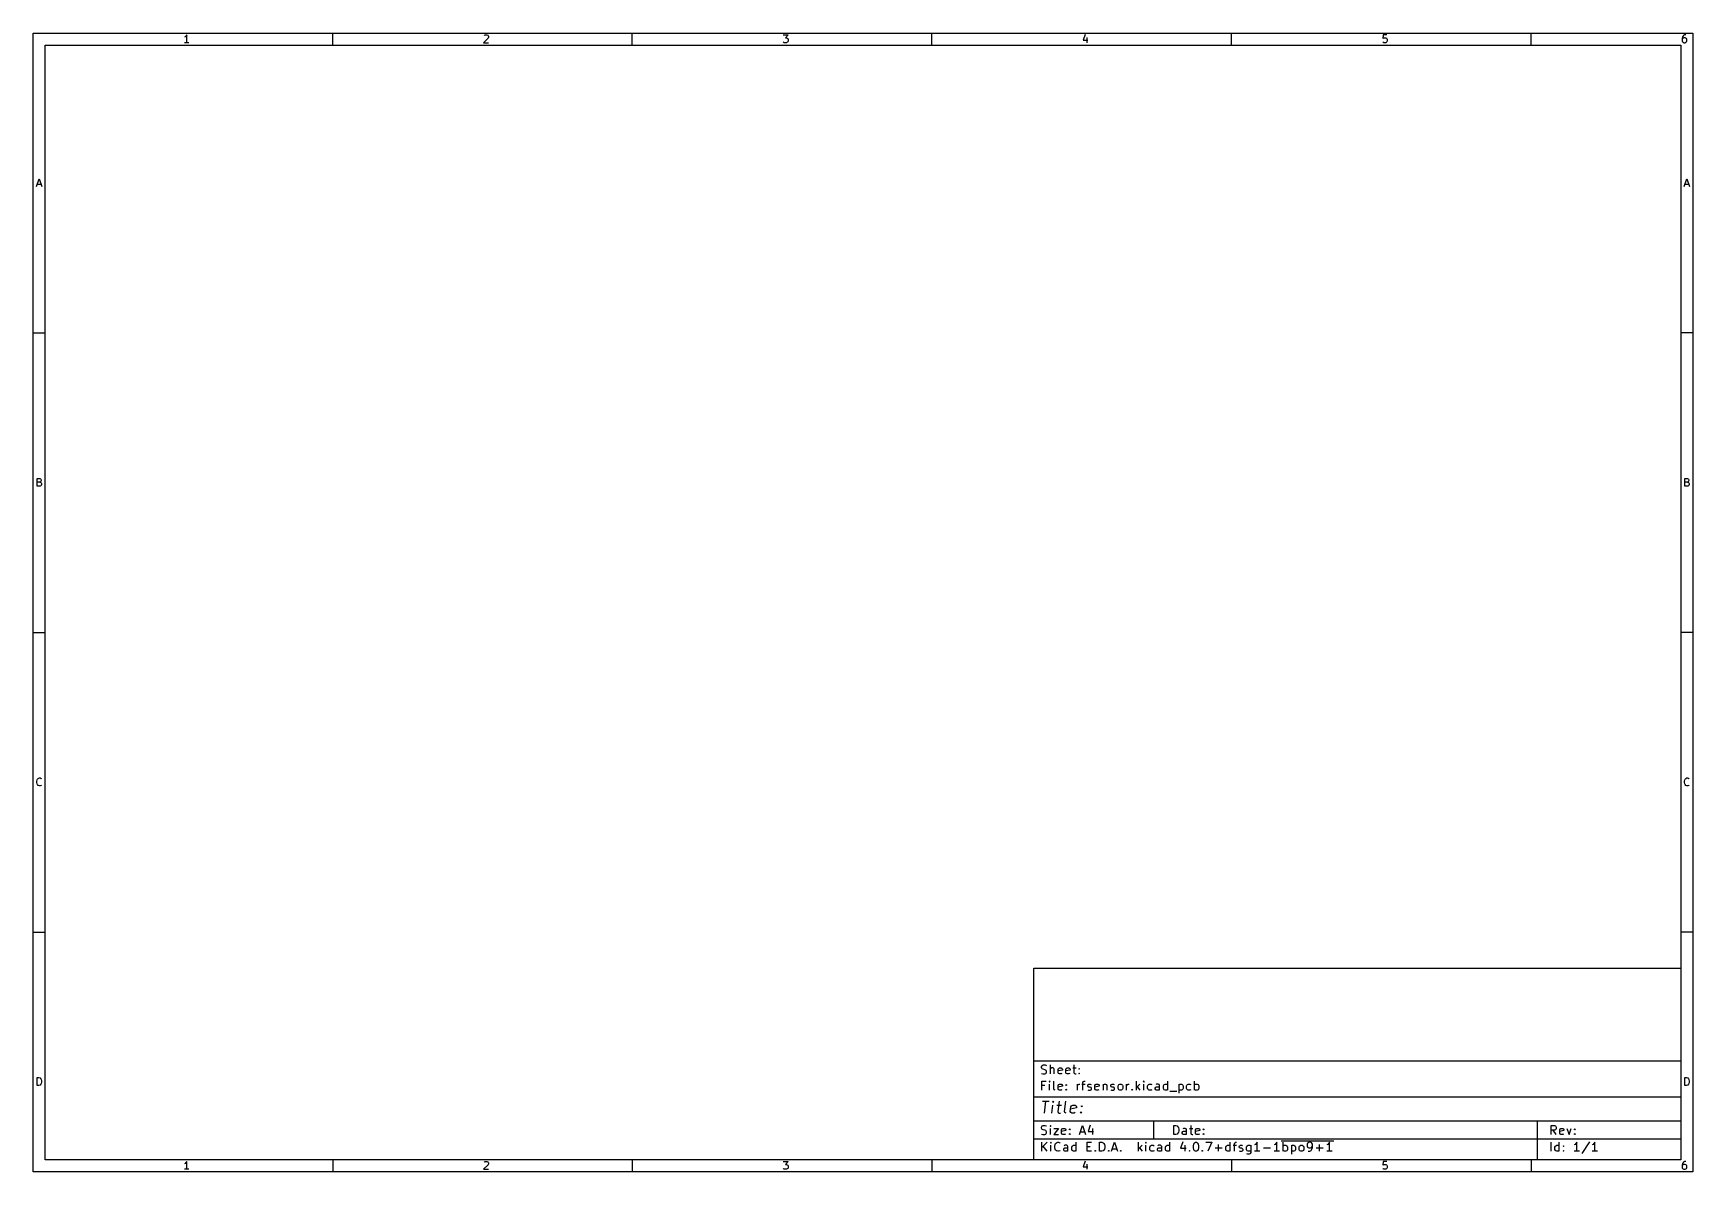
# Model space of a CAD drawing. Extents: x 2953 to 84745, y -58462 to -2357.
import ezdxf

# ---------------------------------------------------------------- set-up
doc = ezdxf.new("R2010")
doc.units = 0
doc.layers.get('0').update_dxf_attribs({"linetype": 'CONTINUOUS'})

msp = doc.modelspace()

# ---------------------------------------------------------------- linework, layer by layer
at = {"color": 7}
for points in [[(2952.7575, -2357.462067), (84744.7575, -2357.462067), (84744.7575, -58461.962067), (2952.7575, -58461.962067)], [(3543.3075, -2948.012067), (84154.0575, -2948.012067), (84154.0575, -57871.412067), (3543.3075, -57871.412067)], [(52264.425, -48422.604567), (84154.2, -48422.604567), (84154.2, -57871.404567), (52264.425, -57871.404567)], [(3147, -54204.204567), (3147, -53820.204567), (3238.5, -53820.204567), (3293.25, -53838.204567), (3330, -53874.954567), (3348, -53911.704567), (3366.75, -53984.454567), (3366.75, -54039.204567), (3348, -54112.704567), (3330, -54149.454567), (3293.25, -54185.454567), (3238.5, -54204.204567)], [(84348.75, -54204.204567), (84348.75, -53820.204567), (84440.25, -53820.204567), (84495, -53838.204567), (84531, -53874.954567), (84549.75, -53911.704567), (84567.75, -53984.454567), (84567.75, -54039.204567), (84549.75, -54112.704567), (84531, -54149.454567), (84495, -54185.454567), (84440.25, -54204.204567)], [(56503.5, -54439.704567), (56461.5, -54418.704567), (56439.75, -54396.954567), (56418.75, -54354.954567), (56418.75, -54228.954567), (56439.75, -54186.204567), (56461.5, -54165.204567), (56503.5, -54144.204567), (56566.5, -54144.204567), (56608.5, -54165.204567), (56630.25, -54186.204567), (56651.25, -54228.954567), (56651.25, -54354.954567), (56630.25, -54396.954567), (56608.5, -54418.704567), (56566.5, -54439.704567)], [(59160.75, -56624.454567), (59160.75, -56181.954567), (59266.5, -56181.954567), (59329.5, -56202.954567), (59371.5, -56244.954567), (59392.5, -56286.954567), (59414.25, -56371.704567), (59414.25, -56434.704567), (59392.5, -56519.454567), (59371.5, -56561.454567), (59329.5, -56603.454567), (59266.5, -56624.454567)], [(55512, -57450.954567), (55512, -57008.454567), (55617.75, -57008.454567), (55680.75, -57029.454567), (55722.75, -57071.454567), (55743.75, -57114.204567), (55765.5, -57198.204567), (55765.5, -57261.204567), (55743.75, -57345.954567), (55722.75, -57387.954567), (55680.75, -57429.954567), (55617.75, -57450.954567)], [(60236.25, -57008.454567), (60279, -57008.454567), (60321, -57029.454567), (60342, -57050.454567), (60363, -57092.454567), (60384, -57177.204567), (60384, -57282.954567), (60363, -57366.954567), (60342, -57408.954567), (60321, -57429.954567), (60279, -57450.954567), (60236.25, -57450.954567), (60194.25, -57429.954567), (60173.25, -57408.954567), (60152.25, -57366.954567), (60131.25, -57282.954567), (60131.25, -57177.204567), (60152.25, -57092.454567), (60173.25, -57050.454567), (60194.25, -57029.454567)], [(65424.75, -57450.954567), (65382.75, -57429.954567), (65361.75, -57408.954567), (65340.75, -57366.954567), (65340.75, -57240.204567), (65361.75, -57198.204567), (65382.75, -57177.204567), (65424.75, -57156.204567), (65488.5, -57156.204567), (65530.5, -57177.204567), (65551.5, -57198.204567), (65572.5, -57240.204567), (65572.5, -57366.954567), (65551.5, -57408.954567), (65530.5, -57429.954567), (65488.5, -57450.954567)]]:
    msp.add_lwpolyline(points, close=True, dxfattribs=at)
for points in [[(10517.25, -2826.204567), (10517.25, -2442.204567), (10480.5, -2496.954567), (10443.75, -2533.704567), (10407.75, -2551.704567)], [(17716.5, -2947.704567), (17716.5, -2357.454567)], [(25171.5, -2478.954567), (25189.5, -2460.204567), (25226.25, -2442.204567), (25317.75, -2442.204567), (25353.75, -2460.204567), (25372.5, -2478.954567), (25390.5, -2514.954567), (25390.5, -2551.704567), (25372.5, -2606.454567), (25152.75, -2826.204567), (25390.5, -2826.204567)], [(32480.25, -2947.704567), (32480.25, -2357.454567)], [(39916.5, -2442.204567), (40154.25, -2442.204567), (40026, -2588.454567), (40081.5, -2588.454567), (40117.5, -2606.454567), (40136.25, -2625.204567), (40154.25, -2661.204567), (40154.25, -2752.704567), (40136.25, -2789.454567), (40117.5, -2807.454567), (40081.5, -2826.204567), (39971.25, -2826.204567), (39935.25, -2807.454567), (39916.5, -2789.454567)], [(47244, -2947.704567), (47244, -2357.454567)], [(54789.75, -2424.204567), (54699, -2697.954567), (54936, -2697.954567)], [(62007.75, -2947.704567), (62007.75, -2357.454567)], [(69663.75, -2442.204567), (69480.75, -2442.204567), (69462.75, -2625.204567), (69480.75, -2606.454567), (69517.5, -2588.454567), (69609, -2588.454567), (69645, -2606.454567), (69663.75, -2625.204567), (69681.75, -2661.204567), (69681.75, -2752.704567), (69663.75, -2789.454567), (69645, -2807.454567), (69609, -2826.204567), (69517.5, -2826.204567), (69480.75, -2807.454567), (69462.75, -2789.454567)], [(76771.5, -2947.704567), (76771.5, -2357.454567)], [(84408.75, -2442.204567), (84336, -2442.204567), (84299.25, -2460.204567), (84281.25, -2478.954567), (84244.5, -2533.704567), (84226.5, -2606.454567), (84226.5, -2752.704567), (84244.5, -2789.454567), (84262.5, -2807.454567), (84299.25, -2826.204567), (84372.75, -2826.204567), (84408.75, -2807.454567), (84427.5, -2789.454567), (84445.5, -2752.704567), (84445.5, -2661.204567), (84427.5, -2625.204567), (84408.75, -2606.454567), (84372.75, -2588.454567), (84299.25, -2588.454567), (84262.5, -2606.454567), (84244.5, -2625.204567), (84226.5, -2661.204567)], [(10626.75, -2826.204567), (10407.75, -2826.204567)], [(54881.25, -2570.454567), (54881.25, -2826.204567)], [(3120, -9912.954567), (3247.5, -9528.954567), (3375.75, -9912.954567)], [(3156, -9802.704567), (3339, -9802.704567)], [(84321, -9912.954567), (84449.25, -9528.954567), (84576.75, -9912.954567)], [(84357.75, -9802.704567), (84540.75, -9802.704567)], [(2952.75, -17121.204567), (3543, -17121.204567)], [(84744, -17121.204567), (84153.75, -17121.204567)], [(3275.25, -24475.704567), (3330, -24493.704567), (3348, -24511.704567), (3366.75, -24548.454567), (3366.75, -24603.204567), (3348, -24639.954567), (3330, -24657.954567), (3293.25, -24676.704567), (3147, -24676.704567), (3147, -24292.704567), (3275.25, -24292.704567), (3312, -24310.704567), (3330, -24329.454567), (3348, -24365.454567), (3348, -24402.204567), (3330, -24438.954567), (3312, -24456.954567), (3275.25, -24475.704567), (3147, -24475.704567)], [(84476.25, -24475.704567), (84531, -24493.704567), (84549.75, -24511.704567), (84567.75, -24548.454567), (84567.75, -24603.204567), (84549.75, -24639.954567), (84531, -24657.954567), (84495, -24676.704567), (84348.75, -24676.704567), (84348.75, -24292.704567), (84476.25, -24292.704567), (84513, -24310.704567), (84531, -24329.454567), (84549.75, -24365.454567), (84549.75, -24402.204567), (84531, -24438.954567), (84513, -24456.954567), (84476.25, -24475.704567), (84348.75, -24475.704567)], [(2952.75, -31884.954567), (3543, -31884.954567)], [(84744, -31884.954567), (84153.75, -31884.954567)], [(3366.75, -39403.704567), (3348, -39421.704567), (3293.25, -39440.454567), (3256.5, -39440.454567), (3201.75, -39421.704567), (3165.75, -39385.704567), (3147, -39348.954567), (3129, -39275.454567), (3129, -39220.704567), (3147, -39147.954567), (3165.75, -39111.204567), (3201.75, -39074.454567), (3256.5, -39056.454567), (3293.25, -39056.454567), (3348, -39074.454567), (3366.75, -39093.204567)], [(84567.75, -39403.704567), (84549.75, -39421.704567), (84495, -39440.454567), (84458.25, -39440.454567), (84403.5, -39421.704567), (84366.75, -39385.704567), (84348.75, -39348.954567), (84330, -39275.454567), (84330, -39220.704567), (84348.75, -39147.954567), (84366.75, -39111.204567), (84403.5, -39074.454567), (84458.25, -39056.454567), (84495, -39056.454567), (84549.75, -39074.454567), (84567.75, -39093.204567)], [(2952.75, -46648.704567), (3543, -46648.704567)], [(84744, -46648.704567), (84153.75, -46648.704567)], [(52263.75, -52998.954567), (84153.75, -52998.954567)], [(52644, -53621.454567), (52707, -53642.454567), (52812.75, -53642.454567), (52854.75, -53621.454567), (52875.75, -53599.704567), (52896.75, -53557.704567), (52896.75, -53515.704567), (52875.75, -53473.704567), (52854.75, -53452.704567), (52812.75, -53431.704567), (52728, -53409.954567), (52686, -53388.954567), (52665, -53367.954567), (52644, -53325.954567), (52644, -53283.954567), (52665, -53241.204567), (52686, -53220.204567), (52728, -53199.204567), (52833.75, -53199.204567), (52896.75, -53220.204567)], [(53086.5, -53642.454567), (53086.5, -53199.204567)], [(53276.25, -53642.454567), (53276.25, -53409.954567), (53255.25, -53367.954567), (53213.25, -53346.954567), (53150.25, -53346.954567), (53107.5, -53367.954567), (53086.5, -53388.954567)], [(53655.75, -53621.454567), (53613.75, -53642.454567), (53529.75, -53642.454567), (53487, -53621.454567), (53466, -53578.704567), (53466, -53409.954567), (53487, -53367.954567), (53529.75, -53346.954567), (53613.75, -53346.954567), (53655.75, -53367.954567), (53677.5, -53409.954567), (53677.5, -53452.704567), (53466, -53494.704567)], [(54036, -53621.454567), (53993.25, -53642.454567), (53909.25, -53642.454567), (53867.25, -53621.454567), (53846.25, -53578.704567), (53846.25, -53409.954567), (53867.25, -53367.954567), (53909.25, -53346.954567), (53993.25, -53346.954567), (54036, -53367.954567), (54057, -53409.954567), (54057, -53452.704567), (53846.25, -53494.704567)], [(54183, -53346.954567), (54351.75, -53346.954567)], [(54246.75, -53199.204567), (54246.75, -53578.704567), (54267.75, -53621.454567), (54309.75, -53642.454567), (54351.75, -53642.454567)], [(54499.5, -53367.954567), (54520.5, -53388.954567), (54499.5, -53409.954567), (54478.5, -53388.954567), (54499.5, -53367.954567), (54499.5, -53409.954567)], [(54499.5, -53599.704567), (54520.5, -53621.454567), (54499.5, -53642.454567), (54478.5, -53621.454567), (54499.5, -53599.704567), (54499.5, -53642.454567)], [(52263.75, -54770.454567), (84153.75, -54770.454567)], [(52665, -54439.704567), (52665, -53996.454567), (52875.75, -53996.454567)], [(52812.75, -54207.204567), (52665, -54207.204567)], [(53044.5, -53996.454567), (53023.5, -54017.454567), (53044.5, -54038.454567), (53065.5, -54017.454567), (53044.5, -53996.454567), (53044.5, -54038.454567)], [(53044.5, -54439.704567), (53044.5, -54144.204567)], [(53318.25, -54439.704567), (53276.25, -54418.704567), (53255.25, -54375.954567), (53255.25, -53996.454567)], [(53655.75, -54418.704567), (53613.75, -54439.704567), (53529.75, -54439.704567), (53487, -54418.704567), (53466, -54375.954567), (53466, -54207.204567), (53487, -54165.204567), (53529.75, -54144.204567), (53613.75, -54144.204567), (53655.75, -54165.204567), (53677.5, -54207.204567), (53677.5, -54249.954567), (53466, -54291.954567)], [(53867.25, -54165.204567), (53888.25, -54186.204567), (53867.25, -54207.204567), (53846.25, -54186.204567), (53867.25, -54165.204567), (53867.25, -54207.204567)], [(53867.25, -54396.954567), (53888.25, -54418.704567), (53867.25, -54439.704567), (53846.25, -54418.704567), (53867.25, -54396.954567), (53867.25, -54439.704567)], [(54415.5, -54439.704567), (54415.5, -54144.204567)], [(54415.5, -54228.954567), (54436.5, -54186.204567), (54457.5, -54165.204567), (54499.5, -54144.204567), (54542.25, -54144.204567)], [(54626.25, -54144.204567), (54795, -54144.204567)], [(54689.25, -54439.704567), (54689.25, -54060.204567), (54710.25, -54017.454567), (54753, -53996.454567), (54795, -53996.454567)], [(54921.75, -54418.704567), (54963.75, -54439.704567), (55047.75, -54439.704567), (55090.5, -54418.704567), (55111.5, -54375.954567), (55111.5, -54354.954567), (55090.5, -54312.954567), (55047.75, -54291.954567), (54984.75, -54291.954567), (54942.75, -54270.954567), (54921.75, -54228.954567), (54921.75, -54207.204567), (54942.75, -54165.204567), (54984.75, -54144.204567), (55047.75, -54144.204567), (55090.5, -54165.204567)], [(55470, -54418.704567), (55428, -54439.704567), (55343.25, -54439.704567), (55301.25, -54418.704567), (55280.25, -54375.954567), (55280.25, -54207.204567), (55301.25, -54165.204567), (55343.25, -54144.204567), (55428, -54144.204567), (55470, -54165.204567), (55491, -54207.204567), (55491, -54249.954567), (55280.25, -54291.954567)], [(55680.75, -54144.204567), (55680.75, -54439.704567)], [(55680.75, -54186.204567), (55701.75, -54165.204567), (55743.75, -54144.204567), (55807.5, -54144.204567), (55849.5, -54165.204567), (55870.5, -54207.204567), (55870.5, -54439.704567)], [(56060.25, -54418.704567), (56103, -54439.704567), (56187, -54439.704567), (56229, -54418.704567), (56250, -54375.954567), (56250, -54354.954567), (56229, -54312.954567), (56187, -54291.954567), (56124, -54291.954567), (56081.25, -54270.954567), (56060.25, -54228.954567), (56060.25, -54207.204567), (56081.25, -54165.204567), (56124, -54144.204567), (56187, -54144.204567), (56229, -54165.204567)], [(56841, -54439.704567), (56841, -54144.204567)], [(56841, -54228.954567), (56862, -54186.204567), (56883, -54165.204567), (56925, -54144.204567), (56967, -54144.204567)], [(57114.75, -54396.954567), (57135.75, -54418.704567), (57114.75, -54439.704567), (57093.75, -54418.704567), (57114.75, -54396.954567), (57114.75, -54439.704567)], [(57326.25, -54439.704567), (57326.25, -53996.454567)], [(57495, -54144.204567), (57326.25, -54312.954567)], [(57368.25, -54270.954567), (57495, -54439.704567)], [(57684.75, -53996.454567), (57663.75, -54017.454567), (57684.75, -54038.454567), (57705.75, -54017.454567), (57684.75, -53996.454567), (57684.75, -54038.454567)], [(57684.75, -54439.704567), (57684.75, -54144.204567)], [(58085.25, -54418.704567), (58043.25, -54439.704567), (57958.5, -54439.704567), (57916.5, -54418.704567), (57895.5, -54396.954567), (57874.5, -54354.954567), (57874.5, -54228.954567), (57895.5, -54186.204567), (57916.5, -54165.204567), (57958.5, -54144.204567), (58043.25, -54144.204567), (58085.25, -54165.204567)], [(58464.75, -54418.704567), (58422.75, -54439.704567), (58317, -54439.704567), (58275, -54418.704567), (58254, -54375.954567), (58254, -54333.954567), (58275, -54291.954567), (58317, -54270.954567), (58422.75, -54270.954567), (58464.75, -54249.954567)], [(58464.75, -54439.704567), (58464.75, -54207.204567), (58443.75, -54165.204567), (58401.75, -54144.204567), (58317, -54144.204567), (58275, -54165.204567)], [(58865.25, -54418.704567), (58823.25, -54439.704567), (58739.25, -54439.704567), (58696.5, -54418.704567), (58675.5, -54396.954567), (58654.5, -54354.954567), (58654.5, -54228.954567), (58675.5, -54186.204567), (58696.5, -54165.204567), (58739.25, -54144.204567), (58823.25, -54144.204567), (58865.25, -54165.204567)], [(58865.25, -54439.704567), (58865.25, -53996.454567)], [(58971, -54481.704567), (59308.5, -54481.704567)], [(59414.25, -54144.204567), (59414.25, -54587.454567)], [(59414.25, -54165.204567), (59456.25, -54144.204567), (59540.25, -54144.204567), (59583, -54165.204567), (59604, -54186.204567), (59625, -54228.954567), (59625, -54354.954567), (59604, -54396.954567), (59583, -54418.704567), (59540.25, -54439.704567), (59456.25, -54439.704567), (59414.25, -54418.704567)], [(60004.5, -54418.704567), (59962.5, -54439.704567), (59877.75, -54439.704567), (59835.75, -54418.704567), (59814.75, -54396.954567), (59793.75, -54354.954567), (59793.75, -54228.954567), (59814.75, -54186.204567), (59835.75, -54165.204567), (59877.75, -54144.204567), (59962.5, -54144.204567), (60004.5, -54165.204567)], [(60194.25, -54439.704567), (60194.25, -53996.454567)], [(60194.25, -54165.204567), (60236.25, -54144.204567), (60321, -54144.204567), (60363, -54165.204567), (60384, -54186.204567), (60405, -54228.954567), (60405, -54354.954567), (60384, -54396.954567), (60363, -54418.704567), (60321, -54439.704567), (60236.25, -54439.704567), (60194.25, -54418.704567)], [(52692.75, -54978.954567), (53030.25, -54978.954567)], [(52788, -55569.204567), (52861.5, -54978.954567)], [(53153.25, -55569.204567), (53202.75, -55175.454567)], [(53227.5, -54978.954567), (53195.25, -55006.704567), (53220, -55035.204567), (53251.5, -55006.704567), (53227.5, -54978.954567), (53220, -55035.204567)], [(53399.25, -55175.454567), (53624.25, -55175.454567)], [(53508.75, -54978.954567), (53445, -55485.204567), (53466, -55541.454567), (53519.25, -55569.204567), (53575.5, -55569.204567)], [(53856.75, -55569.204567), (53803.5, -55541.454567), (53782.5, -55485.204567), (53846.25, -54978.954567)], [(54309.75, -55541.454567), (54250.5, -55569.204567), (54138, -55569.204567), (54084.75, -55541.454567), (54063.75, -55485.204567), (54092.25, -55260.204567), (54126.75, -55203.954567), (54186.75, -55175.454567), (54299.25, -55175.454567), (54351.75, -55203.954567), (54373.5, -55260.204567), (54366, -55316.454567), (54078, -55372.704567)], [(54594.75, -55512.954567), (54619.5, -55541.454567), (54587.25, -55569.204567), (54563.25, -55541.454567), (54594.75, -55512.954567), (54587.25, -55569.204567)], [(54633, -55203.954567), (54657.75, -55231.704567), (54626.25, -55260.204567), (54601.5, -55231.704567), (54633, -55203.954567), (54626.25, -55260.204567)], [(52263.75, -55951.704567), (84153.75, -55951.704567)], [(52644, -56603.454567), (52707, -56624.454567), (52812.75, -56624.454567), (52854.75, -56603.454567), (52875.75, -56582.454567), (52896.75, -56540.454567), (52896.75, -56497.704567), (52875.75, -56455.704567), (52854.75, -56434.704567), (52812.75, -56413.704567), (52728, -56392.704567), (52686, -56371.704567), (52665, -56350.704567), (52644, -56307.954567), (52644, -56265.954567), (52665, -56223.954567), (52686, -56202.954567), (52728, -56181.954567), (52833.75, -56181.954567), (52896.75, -56202.954567)], [(53086.5, -56181.954567), (53065.5, -56202.954567), (53086.5, -56223.954567), (53107.5, -56202.954567), (53086.5, -56181.954567), (53086.5, -56223.954567)], [(53086.5, -56624.454567), (53086.5, -56328.954567)], [(53255.25, -56328.954567), (53487, -56328.954567), (53255.25, -56624.454567), (53487, -56624.454567)], [(53824.5, -56603.454567), (53782.5, -56624.454567), (53698.5, -56624.454567), (53655.75, -56603.454567), (53634.75, -56561.454567), (53634.75, -56392.704567), (53655.75, -56350.704567), (53698.5, -56328.954567), (53782.5, -56328.954567), (53824.5, -56350.704567), (53846.25, -56392.704567), (53846.25, -56434.704567), (53634.75, -56476.704567)], [(54036, -56350.704567), (54057, -56371.704567), (54036, -56392.704567), (54014.25, -56371.704567), (54036, -56350.704567), (54036, -56392.704567)], [(54520.5, -56624.454567), (54668.25, -56181.954567), (54816, -56624.454567)], [(55047.75, -56160.204567), (54942.75, -56476.704567), (55216.5, -56476.704567)], [(55153.5, -56328.954567), (55153.5, -56624.454567)], [(58169.25, -55951.704567), (58169.25, -56837.454567)], [(59793.75, -56603.454567), (59751.75, -56624.454567), (59646, -56624.454567), (59604, -56603.454567), (59583, -56561.454567), (59583, -56519.454567), (59604, -56476.704567), (59646, -56455.704567), (59751.75, -56455.704567), (59793.75, -56434.704567)], [(59793.75, -56624.454567), (59793.75, -56392.704567), (59772.75, -56350.704567), (59730, -56328.954567), (59646, -56328.954567), (59604, -56350.704567)], [(59941.5, -56328.954567), (60110.25, -56328.954567)], [(60004.5, -56181.954567), (60004.5, -56561.454567), (60025.5, -56603.454567), (60067.5, -56624.454567), (60110.25, -56624.454567)], [(60426, -56603.454567), (60384, -56624.454567), (60300, -56624.454567), (60257.25, -56603.454567), (60236.25, -56561.454567), (60236.25, -56392.704567), (60257.25, -56350.704567), (60300, -56328.954567), (60384, -56328.954567), (60426, -56350.704567), (60447.75, -56392.704567), (60447.75, -56434.704567), (60236.25, -56476.704567)], [(60637.5, -56350.704567), (60658.5, -56371.704567), (60637.5, -56392.704567), (60616.5, -56371.704567), (60637.5, -56350.704567), (60637.5, -56392.704567)], [(77067, -55951.704567), (77067, -57870.954567)], [(77763, -56624.454567), (77763, -56181.954567), (77931.75, -56181.954567), (77973.75, -56202.954567), (77995.5, -56223.954567), (78016.5, -56265.954567), (78016.5, -56328.954567), (77995.5, -56371.704567), (77973.75, -56392.704567), (77931.75, -56413.704567), (77763, -56413.704567)], [(78016.5, -56624.454567), (77868.75, -56413.704567)], [(78375, -56603.454567), (78333, -56624.454567), (78248.25, -56624.454567), (78206.25, -56603.454567), (78185.25, -56561.454567), (78185.25, -56392.704567), (78206.25, -56350.704567), (78248.25, -56328.954567), (78333, -56328.954567), (78375, -56350.704567), (78396, -56392.704567), (78396, -56434.704567), (78185.25, -56476.704567)], [(78543.75, -56328.954567), (78648.75, -56624.454567), (78754.5, -56328.954567)], [(78923.25, -56350.704567), (78944.25, -56371.704567), (78923.25, -56392.704567), (78902.25, -56371.704567), (78923.25, -56350.704567), (78923.25, -56392.704567)], [(52263.75, -56837.454567), (84153.75, -56837.454567)], [(52665, -57450.954567), (52665, -57008.454567)], [(52917.75, -57008.454567), (52665, -57261.204567)], [(52917.75, -57450.954567), (52728, -57198.204567)], [(53107.5, -57008.454567), (53086.5, -57029.454567), (53107.5, -57050.454567), (53128.5, -57029.454567), (53107.5, -57008.454567), (53107.5, -57050.454567)], [(53107.5, -57450.954567), (53107.5, -57156.204567)], [(53571.75, -57408.954567), (53550.75, -57429.954567), (53487, -57450.954567), (53445, -57450.954567), (53382, -57429.954567), (53340, -57387.954567), (53318.25, -57345.954567), (53297.25, -57261.204567), (53297.25, -57198.204567), (53318.25, -57114.204567), (53340, -57071.454567), (53382, -57029.454567), (53445, -57008.454567), (53487, -57008.454567), (53550.75, -57029.454567), (53571.75, -57050.454567)], [(53951.25, -57450.954567), (53951.25, -57219.204567), (53930.25, -57177.204567), (53888.25, -57156.204567), (53803.5, -57156.204567), (53761.5, -57177.204567)], [(54036, -56582.454567), (54057, -56603.454567), (54036, -56624.454567), (54014.25, -56603.454567), (54036, -56582.454567), (54036, -56624.454567)], [(54351.75, -57429.954567), (54309.75, -57450.954567), (54225.75, -57450.954567), (54183, -57429.954567), (54162, -57408.954567), (54141, -57366.954567), (54141, -57240.204567), (54162, -57198.204567), (54183, -57177.204567), (54225.75, -57156.204567), (54309.75, -57156.204567), (54351.75, -57177.204567)], [(54351.75, -57450.954567), (54351.75, -57008.454567)], [(54563.25, -56497.704567), (54774, -56497.704567)], [(55111.5, -57450.954567), (54900.75, -57450.954567), (54900.75, -57008.454567), (55111.5, -57008.454567)], [(54900.75, -57219.204567), (55047.75, -57219.204567)], [(56103, -57450.954567), (56250, -57008.454567), (56397.75, -57450.954567)], [(57431.25, -57450.954567), (57431.25, -57008.454567)], [(57600, -57156.204567), (57431.25, -57324.954567)], [(57789.75, -57008.454567), (57768.75, -57029.454567), (57789.75, -57050.454567), (57810.75, -57029.454567), (57789.75, -57008.454567), (57789.75, -57050.454567)], [(57789.75, -57450.954567), (57789.75, -57156.204567)], [(58191, -57429.954567), (58148.25, -57450.954567), (58064.25, -57450.954567), (58022.25, -57429.954567), (58000.5, -57408.954567), (57979.5, -57366.954567), (57979.5, -57240.204567), (58000.5, -57198.204567), (58022.25, -57177.204567), (58064.25, -57156.204567), (58148.25, -57156.204567), (58191, -57177.204567)], [(58570.5, -57450.954567), (58570.5, -57219.204567), (58549.5, -57177.204567), (58506.75, -57156.204567), (58422.75, -57156.204567), (58380.75, -57177.204567)], [(58971, -57429.954567), (58929, -57450.954567), (58844.25, -57450.954567), (58802.25, -57429.954567), (58781.25, -57408.954567), (58760.25, -57366.954567), (58760.25, -57240.204567), (58781.25, -57198.204567), (58802.25, -57177.204567), (58844.25, -57156.204567), (58929, -57156.204567), (58971, -57177.204567)], [(58971, -57450.954567), (58971, -57008.454567)], [(59604, -56987.454567), (59498.25, -57303.954567), (59772.75, -57303.954567)], [(59709, -57156.204567), (59709, -57450.954567)], [(60637.5, -56582.454567), (60658.5, -56603.454567), (60637.5, -56624.454567), (60616.5, -56603.454567), (60637.5, -56582.454567), (60637.5, -56624.454567)], [(60742.5, -57008.454567), (61038, -57008.454567), (60848.25, -57450.954567)], [(61375.5, -57450.954567), (61375.5, -57114.204567)], [(61944.75, -57429.954567), (61902.75, -57450.954567), (61818, -57450.954567), (61776, -57429.954567), (61755, -57408.954567), (61734, -57366.954567), (61734, -57240.204567), (61755, -57198.204567), (61776, -57177.204567), (61818, -57156.204567), (61902.75, -57156.204567), (61944.75, -57177.204567)], [(61944.75, -57450.954567), (61944.75, -57008.454567)], [(62092.5, -57156.204567), (62261.25, -57156.204567)], [(62155.5, -57450.954567), (62155.5, -57071.454567), (62177.25, -57029.454567), (62219.25, -57008.454567), (62261.25, -57008.454567)], [(62388, -57429.954567), (62430, -57450.954567), (62514, -57450.954567), (62556.75, -57429.954567), (62577.75, -57387.954567), (62577.75, -57366.954567), (62556.75, -57324.954567), (62514, -57303.954567), (62451, -57303.954567), (62409, -57282.954567), (62388, -57240.204567), (62388, -57219.204567), (62409, -57177.204567), (62451, -57156.204567), (62514, -57156.204567), (62556.75, -57177.204567)], [(62957.25, -57429.954567), (62915.25, -57450.954567), (62830.5, -57450.954567), (62788.5, -57429.954567), (62767.5, -57408.954567), (62746.5, -57366.954567), (62746.5, -57240.204567), (62767.5, -57198.204567), (62788.5, -57177.204567), (62830.5, -57156.204567), (62915.25, -57156.204567), (62957.25, -57177.204567)], [(62957.25, -57156.204567), (62957.25, -57514.704567), (62936.25, -57556.704567), (62915.25, -57577.704567), (62873.25, -57598.704567), (62809.5, -57598.704567), (62767.5, -57577.704567)], [(63273.75, -57450.954567), (63273.75, -57008.454567), (63231.75, -57071.454567), (63189, -57114.204567), (63147, -57135.204567)], [(64243.5, -57450.954567), (64243.5, -57008.454567), (64201.5, -57071.454567), (64159.5, -57114.204567), (64117.5, -57135.204567)], [(64455, -56931.954567), (67049.25, -56931.954567)], [(64560, -57450.954567), (64560, -57008.454567)], [(64560, -57177.204567), (64602, -57156.204567), (64686.75, -57156.204567), (64728.75, -57177.204567), (64749.75, -57198.204567), (64770.75, -57240.204567), (64770.75, -57366.954567), (64749.75, -57408.954567), (64728.75, -57429.954567), (64686.75, -57450.954567), (64602, -57450.954567), (64560, -57429.954567)], [(64961.25, -57156.204567), (64961.25, -57598.704567)], [(64961.25, -57177.204567), (65003.25, -57156.204567), (65087.25, -57156.204567), (65130, -57177.204567), (65151, -57198.204567), (65172, -57240.204567), (65172, -57366.954567), (65151, -57408.954567), (65130, -57429.954567), (65087.25, -57450.954567), (65003.25, -57450.954567), (64961.25, -57429.954567)], [(65783.25, -57450.954567), (65868, -57450.954567), (65910, -57429.954567), (65931, -57408.954567), (65973, -57345.954567), (65994, -57261.204567), (65994, -57092.454567), (65973, -57050.454567), (65952, -57029.454567), (65910, -57008.454567), (65826, -57008.454567), (65783.25, -57029.454567), (65762.25, -57050.454567), (65741.25, -57092.454567), (65741.25, -57198.204567), (65762.25, -57240.204567), (65783.25, -57261.204567), (65826, -57282.954567), (65910, -57282.954567), (65952, -57261.204567), (65973, -57240.204567), (65994, -57198.204567)], [(66353.25, -57450.954567), (66353.25, -57114.204567)], [(66837.75, -57450.954567), (66837.75, -57008.454567), (66795.75, -57071.454567), (66753.75, -57114.204567), (66711.75, -57135.204567)], [(77763, -57450.954567), (77763, -57008.454567)], [(78164.25, -57429.954567), (78121.5, -57450.954567), (78037.5, -57450.954567), (77995.5, -57429.954567), (77973.75, -57408.954567), (77952.75, -57366.954567), (77952.75, -57240.204567), (77973.75, -57198.204567), (77995.5, -57177.204567), (78037.5, -57156.204567), (78121.5, -57156.204567), (78164.25, -57177.204567)], [(78164.25, -57450.954567), (78164.25, -57008.454567)], [(78375, -57177.204567), (78396, -57198.204567), (78375, -57219.204567), (78354, -57198.204567), (78375, -57177.204567), (78375, -57219.204567)], [(78923.25, -56582.454567), (78944.25, -56603.454567), (78923.25, -56624.454567), (78902.25, -56603.454567), (78923.25, -56582.454567), (78923.25, -56624.454567)], [(79029, -57450.954567), (79029, -57008.454567), (78986.25, -57071.454567), (78944.25, -57114.204567), (78902.25, -57135.204567)], [(79661.25, -56987.454567), (79281.75, -57556.704567)], [(79914.75, -57450.954567), (79914.75, -57008.454567), (79872, -57071.454567), (79830, -57114.204567), (79788, -57135.204567)], [(10517.25, -58339.704567), (10517.25, -57956.454567), (10480.5, -58011.204567), (10443.75, -58047.204567), (10407.75, -58065.954567)], [(17716.5, -57870.954567), (17716.5, -58461.204567)], [(25171.5, -57992.454567), (25189.5, -57974.454567), (25226.25, -57956.454567), (25317.75, -57956.454567), (25353.75, -57974.454567), (25372.5, -57992.454567), (25390.5, -58029.204567), (25390.5, -58065.954567), (25372.5, -58120.704567), (25152.75, -58339.704567), (25390.5, -58339.704567)], [(32480.25, -57870.954567), (32480.25, -58461.204567)], [(39916.5, -57956.454567), (40154.25, -57956.454567), (40026, -58101.954567), (40081.5, -58101.954567), (40117.5, -58120.704567), (40136.25, -58138.704567), (40154.25, -58175.454567), (40154.25, -58266.954567), (40136.25, -58303.704567), (40117.5, -58321.704567), (40081.5, -58339.704567), (39971.25, -58339.704567), (39935.25, -58321.704567), (39916.5, -58303.704567)], [(47244, -57870.954567), (47244, -58461.204567)], [(53951.25, -57429.954567), (53909.25, -57450.954567), (53803.5, -57450.954567), (53761.5, -57429.954567), (53740.5, -57387.954567), (53740.5, -57345.954567), (53761.5, -57303.954567), (53803.5, -57282.954567), (53909.25, -57282.954567), (53951.25, -57261.204567)], [(54789.75, -57937.704567), (54699, -58212.204567), (54936, -58212.204567)], [(55301.25, -57408.954567), (55322.25, -57429.954567), (55301.25, -57450.954567), (55280.25, -57429.954567), (55301.25, -57408.954567), (55301.25, -57450.954567)], [(55955.25, -57408.954567), (55976.25, -57429.954567), (55955.25, -57450.954567), (55934.25, -57429.954567), (55955.25, -57408.954567), (55955.25, -57450.954567)], [(56145, -57324.954567), (56355.75, -57324.954567)], [(56545.5, -57408.954567), (56566.5, -57429.954567), (56545.5, -57450.954567), (56524.5, -57429.954567), (56545.5, -57408.954567), (56545.5, -57450.954567)], [(57473.25, -57282.954567), (57600, -57450.954567)], [(58570.5, -57429.954567), (58527.75, -57450.954567), (58422.75, -57450.954567), (58380.75, -57429.954567), (58359.75, -57387.954567), (58359.75, -57345.954567), (58380.75, -57303.954567), (58422.75, -57282.954567), (58527.75, -57282.954567), (58570.5, -57261.204567)], [(59941.5, -57408.954567), (59962.5, -57429.954567), (59941.5, -57450.954567), (59920.5, -57429.954567), (59941.5, -57408.954567), (59941.5, -57450.954567)], [(60573.75, -57408.954567), (60594.75, -57429.954567), (60573.75, -57450.954567), (60552.75, -57429.954567), (60573.75, -57408.954567), (60573.75, -57450.954567)], [(61206.75, -57282.954567), (61544.25, -57282.954567)], [(62007.75, -57870.954567), (62007.75, -58461.204567)], [(63400.5, -57450.954567), (63147, -57450.954567)], [(63590.25, -57282.954567), (63927.75, -57282.954567)], [(64370.25, -57450.954567), (64117.5, -57450.954567)], [(66184.5, -57282.954567), (66522, -57282.954567)], [(66964.5, -57450.954567), (66711.75, -57450.954567)], [(69663.75, -57956.454567), (69480.75, -57956.454567), (69462.75, -58138.704567), (69480.75, -58120.704567), (69517.5, -58101.954567), (69609, -58101.954567), (69645, -58120.704567), (69663.75, -58138.704567), (69681.75, -58175.454567), (69681.75, -58266.954567), (69663.75, -58303.704567), (69645, -58321.704567), (69609, -58339.704567), (69517.5, -58339.704567), (69480.75, -58321.704567), (69462.75, -58303.704567)], [(76771.5, -57870.954567), (76771.5, -58461.204567)], [(78375, -57408.954567), (78396, -57429.954567), (78375, -57450.954567), (78354, -57429.954567), (78375, -57408.954567), (78375, -57450.954567)], [(79155, -57450.954567), (78902.25, -57450.954567)], [(80040.75, -57450.954567), (79788, -57450.954567)], [(84408.75, -57956.454567), (84336, -57956.454567), (84299.25, -57974.454567), (84281.25, -57992.454567), (84244.5, -58047.204567), (84226.5, -58120.704567), (84226.5, -58266.954567), (84244.5, -58303.704567), (84262.5, -58321.704567), (84299.25, -58339.704567), (84372.75, -58339.704567), (84408.75, -58321.704567), (84427.5, -58303.704567), (84445.5, -58266.954567), (84445.5, -58175.454567), (84427.5, -58138.704567), (84408.75, -58120.704567), (84372.75, -58101.954567), (84299.25, -58101.954567), (84262.5, -58120.704567), (84244.5, -58138.704567), (84226.5, -58175.454567)], [(10626.75, -58339.704567), (10407.75, -58339.704567)], [(54881.25, -58083.954567), (54881.25, -58339.704567)]]:
    msp.add_lwpolyline(points, dxfattribs=at)

doc.saveas('drawing.dxf')
